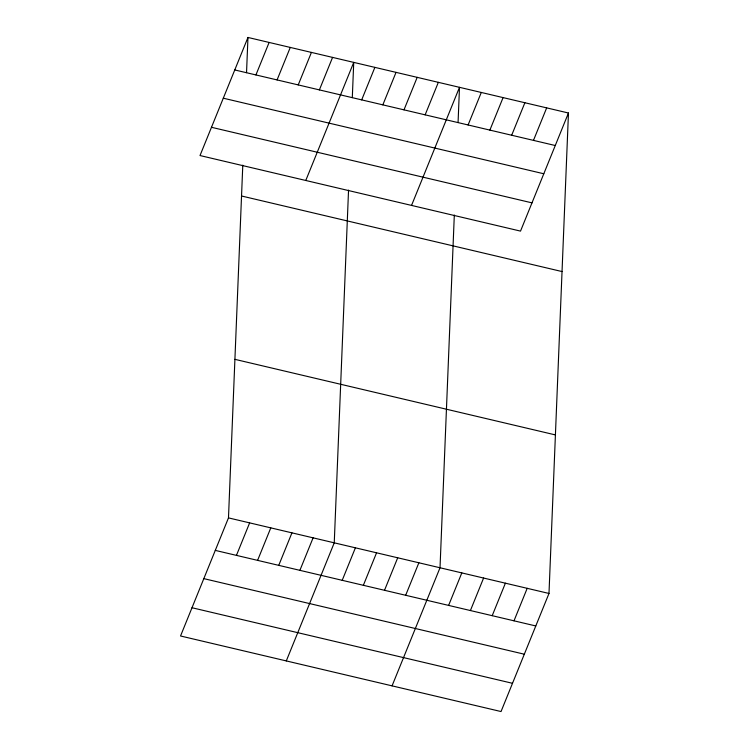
<?xml version="1.0" encoding="UTF-8"?>
<svg xmlns="http://www.w3.org/2000/svg" width="749" height="749" viewBox="0 0 749 749"><rect width="100%" height="100%" fill="white"/><g stroke="black" fill="none" stroke-linecap="round" stroke-linejoin="round"><path stroke-width="1.12" d="M568.463 113.015L520.518 231.113L200.011 155.539L247.966 37.45L568.463 113.015L548.989 593.461L501.034 711.55L180.537 635.985L228.482 517.887L242.788 165.164M246.533 72.681L247.966 37.45M348.547 190.106L334.251 542.828L286.296 660.918M352.302 97.623L353.734 62.392L305.779 180.481M454.315 215.038L440.019 567.761L392.064 685.859M458.07 122.555L459.493 87.324L411.547 205.413M255.924 74.937L269.116 42.44M277.074 79.928L290.275 47.421M298.224 84.909L311.425 52.411M319.383 89.899L332.575 57.401M361.683 99.879L374.884 67.373M382.842 104.86L396.034 72.363M403.992 109.85L417.193 77.353M236.441 555.374L249.642 522.877M425.142 114.84L438.343 82.334M257.6 560.364L270.792 527.867M278.75 565.355L291.941 532.848M468.097 124.961L481.289 92.464M299.9 570.335L313.101 537.838M489.883 130.101L503.085 97.604M511.679 135.241L524.88 102.744M342.209 580.316L355.401 547.819M533.475 140.381L546.667 107.884M363.359 585.306L376.56 552.799M384.518 590.287L397.71 557.79M405.668 595.277L418.869 562.78M448.614 605.407L461.815 572.901M470.409 610.538L483.601 578.041M492.205 615.678L505.397 583.181M514.001 620.818L527.193 588.321M234.765 69.947L555.271 145.521M223.296 98.194L543.802 173.768M211.48 127.293L531.987 202.867M241.534 195.995L562.04 271.559M234.914 359.342L555.412 434.916M228.482 517.887L548.989 593.461M215.291 550.393L535.788 625.958M203.822 578.631L524.319 654.205M192.006 607.739L512.503 683.303"/></g></svg>
